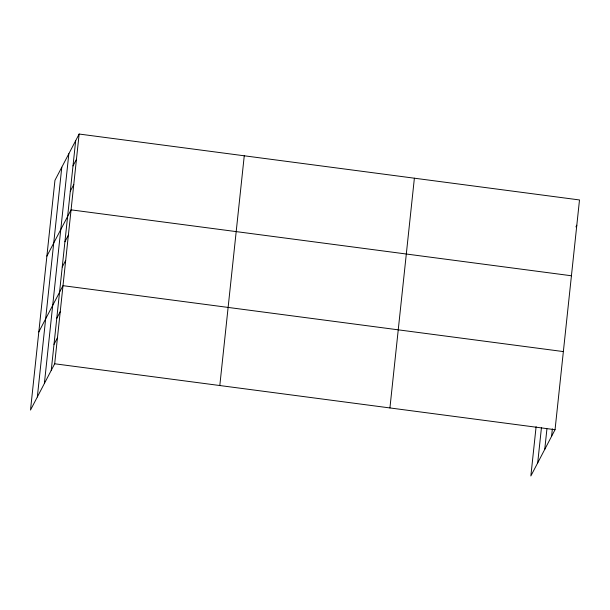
<?xml version="1.0" encoding="UTF-8"?>
<svg xmlns="http://www.w3.org/2000/svg" width="610" height="610" viewBox="0 0 610 610"><rect width="100%" height="100%" fill="white"/><g stroke="black" fill="none" stroke-linecap="round" stroke-linejoin="round"><path stroke-width="0.91" d="M37.34 396.965L61.793 167.224M44.385 383.484L68.846 153.743M51.232 370.4L75.686 140.658M79.14 134.04L54.953 180.308L30.5 410.05L54.686 363.781L79.14 134.04L579.5 199.95L555.047 429.692L530.86 475.96L536.106 426.672M219.806 385.535L244.259 155.794M389.927 407.945L414.381 178.196M537.7 462.876L541.459 427.534M544.745 449.395L546.926 428.937M551.585 436.31L552.378 428.868M72.994 165.928L76.456 159.317M70.302 191.197L73.764 184.586M46.886 256.124L71.073 209.855L571.433 275.766M64.927 241.743L68.381 235.124M62.235 267.012L65.689 260.401M38.811 331.939L63.005 285.671L563.358 351.581M56.776 318.321L60.23 311.71M54 344.36L57.462 337.749M575.947 226.874L576.808 225.22M54.686 363.781L555.047 429.692"/></g></svg>
